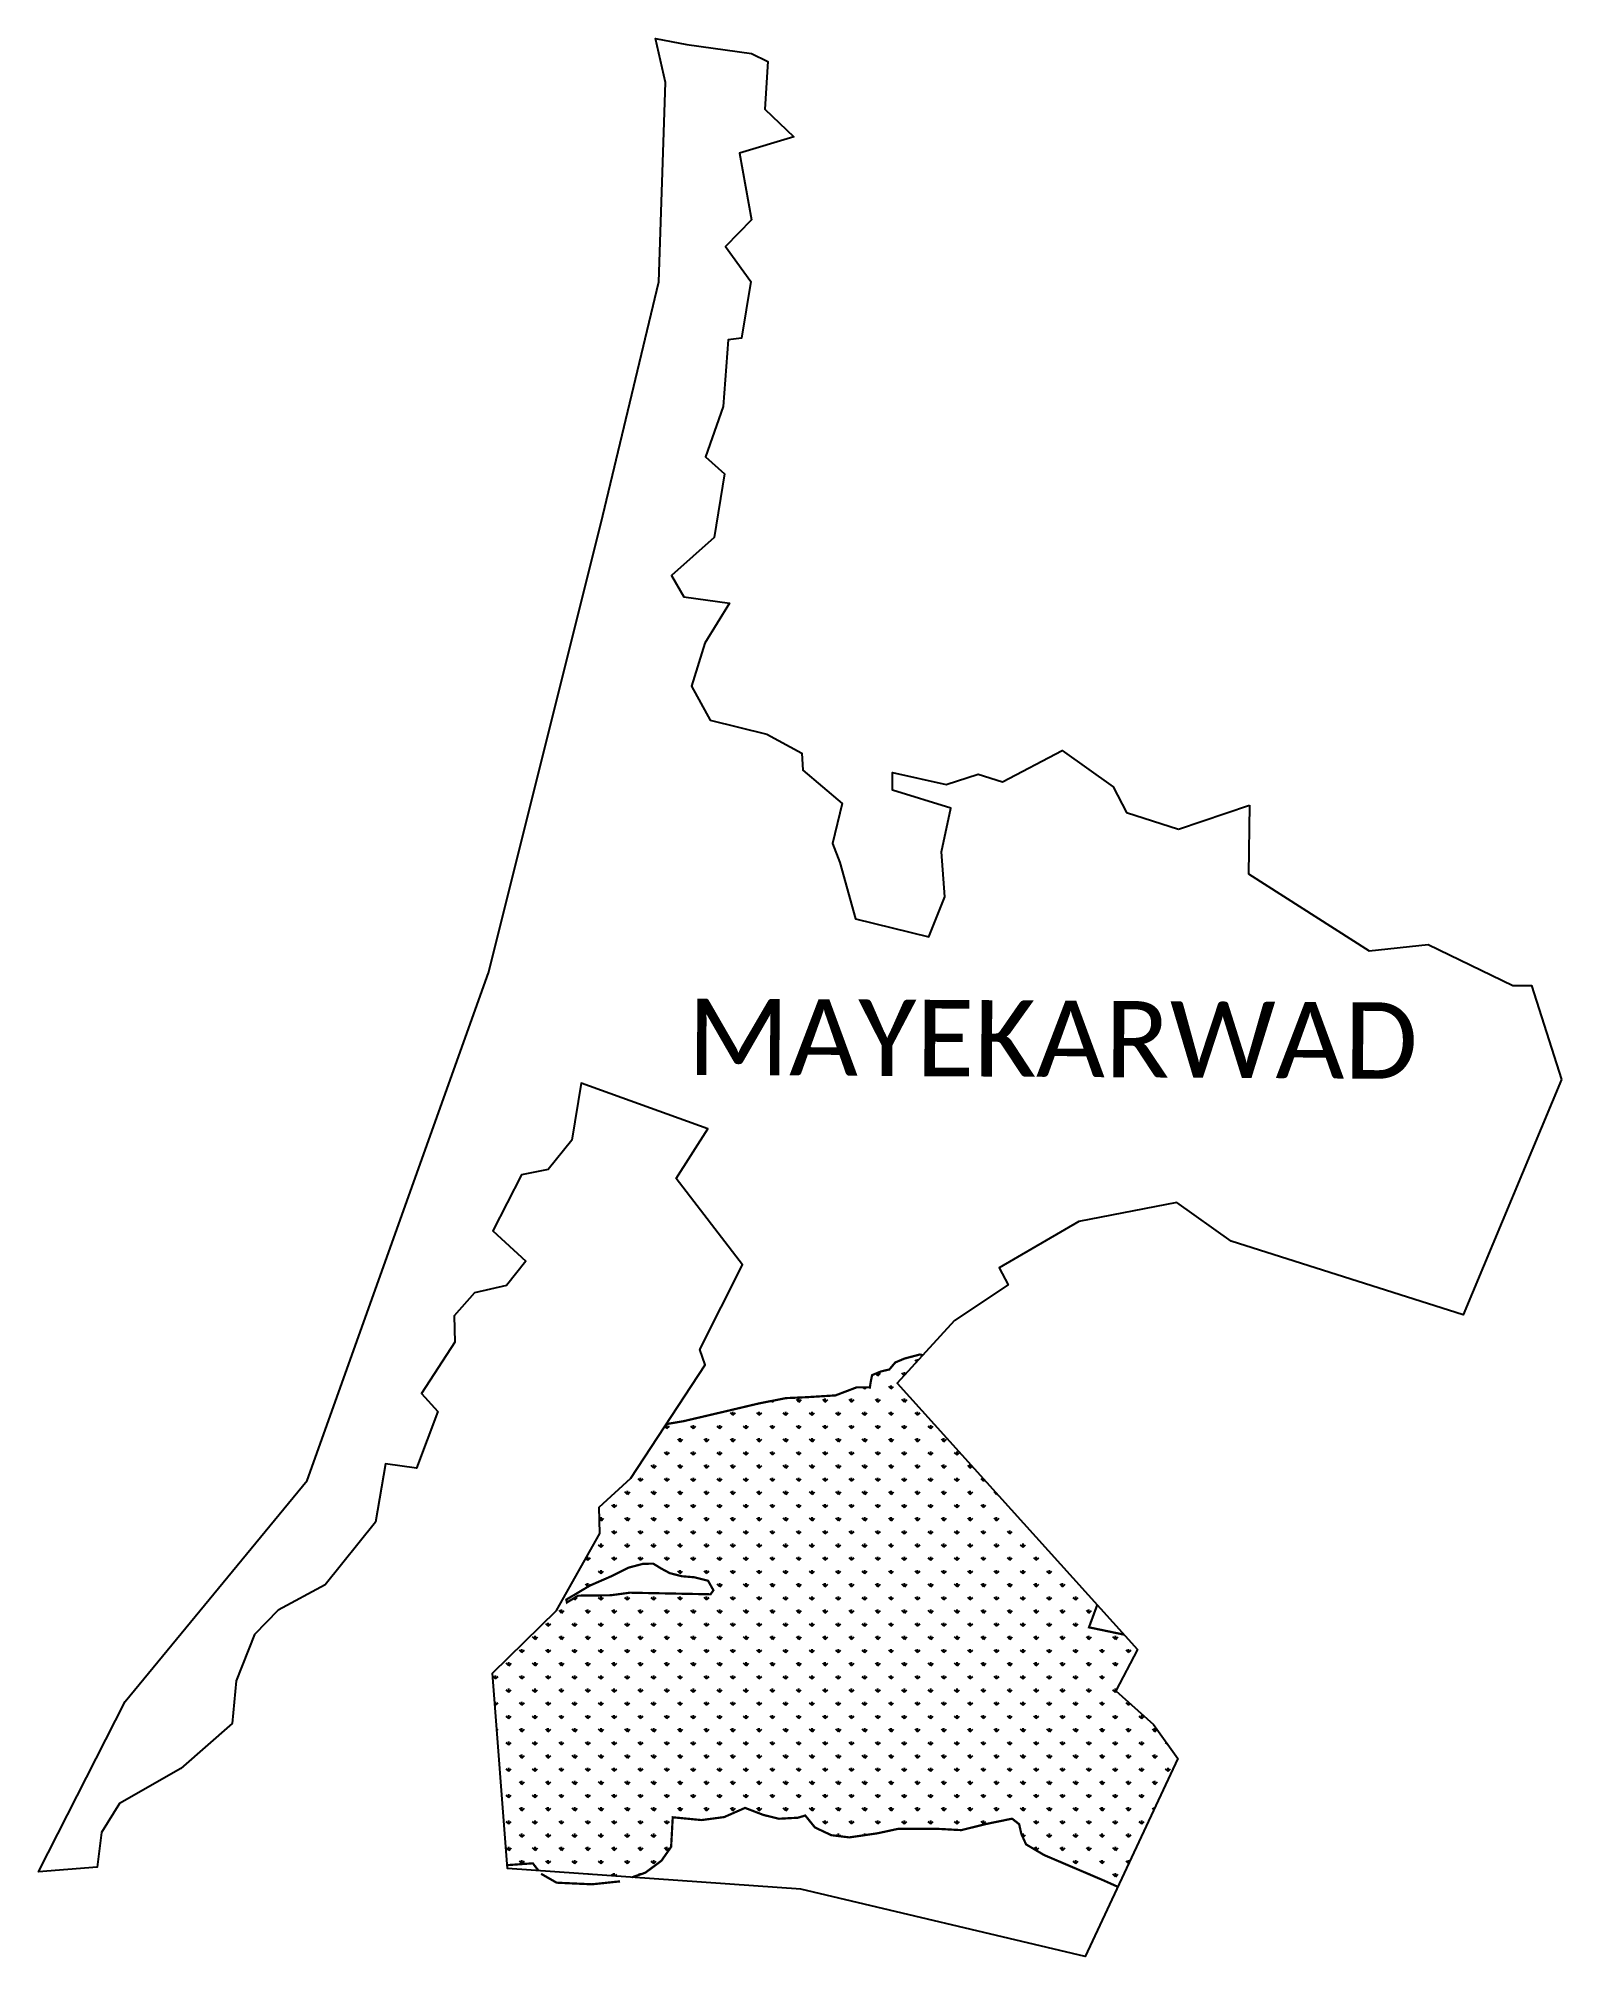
# Model space of a CAD drawing. Header units: metres. Extents: x 317099 to 319173, y 1885044 to 1887658.
import ezdxf

# ---------------------------------------------------------------- set-up
doc = ezdxf.new("R2010")
doc.units = ezdxf.units.M
for name, color, linetype in [('MANGROOVES', 112, 'Continuous'), ('village', 3, 'Continuous'), ('VILLAGE NAME', 250, 'Continuous')]:
    doc.layers.add(name, color=color, linetype=linetype)
doc.styles.get("Standard").update_dxf_attribs({"font": 'simplex.shx'})

msp = doc.modelspace()

# ---------------------------------------------------------------- hatches: boundary and pattern name
at = {"layer": 'MANGROOVES'}
h = msp.add_hatch(dxfattribs=at)
h.set_pattern_fill('GRASS', color=256)
h.paths.add_polyline_path([(318268.3, 1885825.9), (318303.4, 1885864), (318299.3, 1885864.8), (318278.5, 1885859.3), (318265.9, 1885854), (318257.8, 1885844.4), (318246.6, 1885841.8), (318234.3, 1885836.7), (318232.4, 1885827.2), (318231.3, 1885820), (318213.4, 1885820.1), (318184.4, 1885809.1), (318144.4, 1885806.6), (318117, 1885805.4), (318080, 1885798.1), (318034.8, 1885787.4), (317977.2, 1885773.9), (317954, 1885770), (317905.7, 1885696.3), (317862.4, 1885656.9), (317863.7, 1885621), (317804.6, 1885516.1), (317717.3, 1885430.7), (317737.4, 1885169.1), (317772.2, 1885171.6), (317780.2, 1885161.4), (317907.2, 1885152.5), (317925.5, 1885158.8), (317947.4, 1885175.1), (317960.6, 1885194), (317962.8, 1885234.3), (318002, 1885230.5), (318032.9, 1885234.6), (318061.3, 1885247.1), (318086.3, 1885237.5), (318107.4, 1885232.3), (318133.3, 1885233.7), (318143.3, 1885236.7), (318156.5, 1885220.4), (318178.8, 1885209.9), (318203.4, 1885206.9), (318241.7, 1885212.5), (318269.5, 1885218.5), (318320.8, 1885218.7), (318355.8, 1885216.8), (318389.8, 1885225.2), (318425, 1885232.4), (318434.6, 1885224.9), (318437.6, 1885211.5), (318444, 1885197.4), (318468.5, 1885182.9), (318549.8, 1885148.2), (318569, 1885139.6), (318650.7, 1885314.4), (318617.5, 1885360.6), (318566.4, 1885406.8), (318595.6, 1885462.8), (318577.2, 1885483.2), (318529.7, 1885493.1), (318540.9, 1885523.5)])
h.paths.add_polyline_path([(318018.2, 1885543.6), (318014.3, 1885538.1), (317904.6, 1885540.3), (317878.3, 1885536.8), (317851.1, 1885536.4), (317834, 1885536.3), (317818.7, 1885527), (317817.9, 1885530.9), (317850, 1885550), (317879.1, 1885562.7), (317902.5, 1885574.4), (317922.3, 1885579.6), (317936.2, 1885579.9), (317947.1, 1885573.2), (317958.8, 1885566.9), (317975.2, 1885562.7), (317992, 1885561.3), (318010.9, 1885556.6)], flags=16)

# ---------------------------------------------------------------- linework, layer by layer
at = {"color": 3, "flags": 128}
msp.add_lwpolyline([(318651.8, 1886580.7), (318748.5, 1886613.1)], dxfattribs=at)
at = {"layer": 'MANGROOVES', "const_width": 3.02, "flags": 128}
for points in [[(317954, 1885770), (317977.2, 1885773.9), (318034.8, 1885787.4), (318080, 1885798.1), (318117, 1885805.4), (318144.4, 1885806.6), (318184.4, 1885809.1), (318213.4, 1885820.1), (318231.3, 1885820), (318232.4, 1885827.2), (318234.3, 1885836.7), (318246.6, 1885841.8), (318257.8, 1885844.4), (318265.9, 1885854), (318278.5, 1885859.3), (318299.3, 1885864.8), (318303.4, 1885864)], [(318540.9, 1885523.5), (318529.7, 1885493.1), (318577.2, 1885483.2)], [(318569, 1885139.6), (318549.8, 1885148.2), (318468.5, 1885182.9), (318444, 1885197.4), (318437.6, 1885211.5), (318434.6, 1885224.9), (318425, 1885232.4), (318389.8, 1885225.2), (318355.8, 1885216.8), (318320.8, 1885218.7), (318269.5, 1885218.5), (318241.7, 1885212.5), (318203.4, 1885206.9), (318178.8, 1885209.9), (318156.5, 1885220.4), (318143.3, 1885236.7), (318133.3, 1885233.7), (318107.4, 1885232.3), (318086.3, 1885237.5), (318061.3, 1885247.1), (318032.9, 1885234.6), (318002, 1885230.5), (317962.8, 1885234.3), (317960.6, 1885194), (317947.4, 1885175.1), (317925.5, 1885158.8), (317907.2, 1885152.5)], [(317780.2, 1885161.4), (317772.2, 1885171.6), (317737.4, 1885169.1)], [(317891.1, 1885147), (317852.8, 1885143), (317804.6, 1885145.2), (317783.5, 1885157.3)]]:
    msp.add_lwpolyline(points, dxfattribs=at)
msp.add_lwpolyline([(317817.9, 1885530.9), (317850, 1885550), (317879.1, 1885562.7), (317902.5, 1885574.4), (317922.3, 1885579.6), (317936.2, 1885579.9), (317947.1, 1885573.2), (317958.8, 1885566.9), (317975.2, 1885562.7), (317992, 1885561.3), (318010.9, 1885556.6), (318018.2, 1885543.6), (318014.3, 1885538.1), (317904.6, 1885540.3), (317878.3, 1885536.8), (317851.1, 1885536.4), (317834, 1885536.3), (317818.7, 1885527)], close=True, dxfattribs=at)
at = {"layer": 'village', "color": 3}
for points in [[(319173.4, 1886239.7, 0), (319039.4, 1885918.8, 0), (318723.2, 1886019.2, 0), (318649.4, 1886072, 0), (318515.8, 1886046.2, 0), (318407.4, 1885982.9, 0), (318419.7, 1885959.8, 0), (318346.7, 1885911, 0), (318268.3, 1885825.9, 0), (318595.6, 1885462.8, 0), (318566.4, 1885406.8, 0), (318617.5, 1885360.6, 0), (318650.7, 1885314.4, 0), (318524.6, 1885044.4, 0), (318137.4, 1885136.4, 0), (317737.7, 1885164.4, 0), (317717.3, 1885430.7, 0), (317804.6, 1885516.1, 0), (317863.7, 1885621, 0), (317862.4, 1885656.9, 0), (317905.7, 1885696.3, 0), (318006.9, 1885850.9, 0), (317999.6, 1885871.6, 0), (318057.7, 1885987.1, 0), (317967.5, 1886104.5, 0), (318010.8, 1886172.3, 0), (317838.2, 1886234.7, 0), (317825.3, 1886156.8, 0), (317793.3, 1886116.8, 0), (317756.9, 1886109.5, 0), (317717.8, 1886033.2, 0), (317762.9, 1885992.2, 0), (317736.2, 1885958.8, 0), (317692.9, 1885948.9, 0), (317665.1, 1885917.4, 0), (317665.9, 1885881.8, 0), (317620.6, 1885811.9, 0), (317642.8, 1885787, 0), (317613.7, 1885709.9, 0), (317571.6, 1885715.8, 0), (317557.9, 1885636.6, 0), (317489.4, 1885551.1, 0), (317425.3, 1885516.4, 0), (317393.1, 1885483.3, 0), (317368.4, 1885420.4, 0), (317362.7, 1885362.1, 0), (317292.8, 1885300.7, 0), (317209.4, 1885253.1, 0), (317184.7, 1885213.5, 0), (317178.7, 1885166.4, 0), (317098.8, 1885159.9, 0), (317217.1, 1885392.2, 0), (317465.1, 1885693.2, 0), (317711.8, 1886384.9, 0), (317864.8, 1886996.6, 0), (317943.8, 1887326.4, 0), (317953.1, 1887597.8, 0), (317939.3, 1887658, 0), (317981.9, 1887649.8, 0), (318069.9, 1887637.3, 0), (318092.5, 1887626.5, 0), (318088, 1887561.5, 0), (318127.9, 1887523.9, 0), (318053.6, 1887501.7, 0), (318070.1, 1887410.6, 0), (318034.8, 1887374.2, 0), (318069.3, 1887326.9, 0), (318056.6, 1887249.4, 0), (318038.2, 1887247.2, 0), (318031.5, 1887156.6, 0), (318007.2, 1887087.8, 0), (318033.1, 1887064.5, 0), (318019.1, 1886977.9, 0), (317960.9, 1886926, 0), (317978, 1886897, 0), (318040.1, 1886888.6, 0), (318006.5, 1886833.8, 0), (317988.5, 1886775.4, 0), (318013.9, 1886729.2, 0), (318090.8, 1886710.2, 0), (318138.7, 1886683.9, 0), (318139.9, 1886660.8, 0), (318193.5, 1886615.5, 0), (318180.2, 1886561, 0), (318190.6, 1886535.3, 0), (318211.6, 1886458.6, 0), (318311.6, 1886433.8, 0), (318333.2, 1886488.4, 0), (318329, 1886549.7, 0), (318341.6, 1886609, 0), (318262.1, 1886633.8, 0), (318261.9, 1886657.8, 0), (318335.4, 1886641.3, 0), (318378.8, 1886655.7, 0), (318412.1, 1886645, 0), (318493.2, 1886687.8, 0), (318562.6, 1886638.4, 0), (318580.7, 1886603.2, 0), (318651.8, 1886580.7, 0)], [(318748.5, 1886613.1, 0), (318747.1, 1886519.7, 0), (318911.3, 1886414.8, 0), (318991.8, 1886423.6, 0), (319106.8, 1886367.6, 0), (319132.5, 1886367.7, 0), (319173.4, 1886239.7, 0)]]:
    msp.add_polyline3d(points, dxfattribs=at)

# ---------------------------------------------------------------- texts
at = {"layer": 'VILLAGE NAME', "insert": (317983.1, 1886349.9), "char_height": 104.042, "attachment_point": 1, "rotation": 359.6762}
msp.add_mtext_dynamic_manual_height_columns('{\\fCalibri|b0|i0|c0|p34;MAYEKARWAD}', width=1437.725, gutter_width=520.2, heights=[0], dxfattribs=at)

doc.saveas('drawing.dxf')
